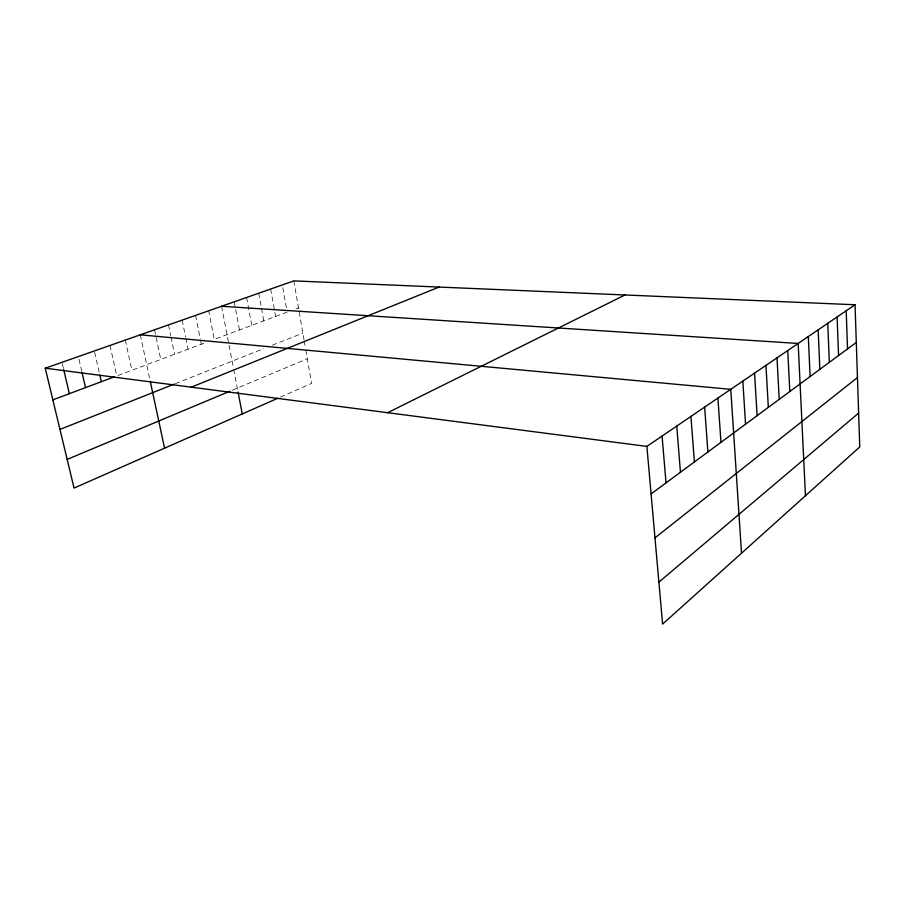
<?xml version="1.0" encoding="UTF-8"?>
<svg xmlns="http://www.w3.org/2000/svg" width="905" height="905" viewBox="0 0 905 905"><rect width="100%" height="100%" fill="white"/><g stroke="black" fill="none" stroke-linecap="round" stroke-linejoin="round"><path stroke-width="0.68" stroke-dasharray="4.53 3.39" d="M280.414 397.114L311.558 383.392L305.754 349.828M232.314 390.202L307.304 358.776M175.265 383.697L263.728 348.617M272.371 345.19L302.858 333.097M118.035 375.439L205.197 342.803M287.134 312.112L214.281 339.398L208.693 310.8M295.969 308.797L298.492 307.858M62.309 363.686L63.271 367.781M78.973 359.274L81.778 371.423M94.652 352.294L99.505 373.686M110.003 345.461L116.779 375.914M125.309 340.076L131.892 370.258M140.298 334.816L149.698 378.731M154.54 329.816L160.762 359.443M168.488 324.918L170.694 335.597M170.966 336.931L174.552 354.274M182.154 320.11L185.536 336.739M185.808 338.131L188.059 349.217M195.559 315.404L200.209 338.764M200.48 340.133L201.306 344.262M221.567 306.275L228.807 343.945M229.067 345.269L233.411 367.916M233.671 369.274L238.049 392.001M234.191 301.84L239.497 329.952M246.579 297.485L251.748 325.359M258.728 293.22L261.251 307.044M261.5 308.424L263.762 320.856M270.652 289.034L275.561 316.445M282.824 287.643L286.659 309.386M293.831 280.889L303.978 339.545M304.204 340.834L305.539 348.538"/><path stroke-width="1.36" d="M658.897 582.141L858.63 413.087M654.982 537.875L857.454 377.566M651.091 493.904L856.288 342.452M646.883 446.403L855.044 304.759L859.75 446.957L662.607 624.111L646.883 446.403L45.25 368.199L74.052 488.078L277.869 398.234M387.623 412.703L625.004 294.973M67.162 459.412L229.825 391.243M191.227 387.182L439.106 287.066M59.956 429.423L174.032 384.184M52.852 399.863L114.2 376.876M45.25 368.199L293.831 280.889L855.044 304.759M221.567 306.275L798.165 343.459L805.45 495.748M140.298 334.816L730.765 389.331L741.523 553.193M63.588 369.138L69.368 393.675M82.095 372.769L85.522 387.623M99.799 375.021L101.315 381.706M150.241 381.265L164.574 448.179M238.049 392.001L242.257 413.936M662.075 436.074L666.023 482.885M676.748 426.085L680.447 472.229M690.922 416.436L694.407 461.935M704.644 407.103L707.902 451.968M717.914 398.076L720.968 442.319M742.847 381.107L745.539 424.196M754.578 373.12L757.1 415.655M765.958 365.382L768.322 407.374M777.01 357.86L779.216 399.331M787.735 350.563L789.816 391.526M808.312 336.558L810.111 376.537M818.165 329.85L819.851 369.353M827.758 323.323L829.331 362.351M837.102 316.965L838.55 355.552M846.186 310.788L847.544 348.911"/></g></svg>
